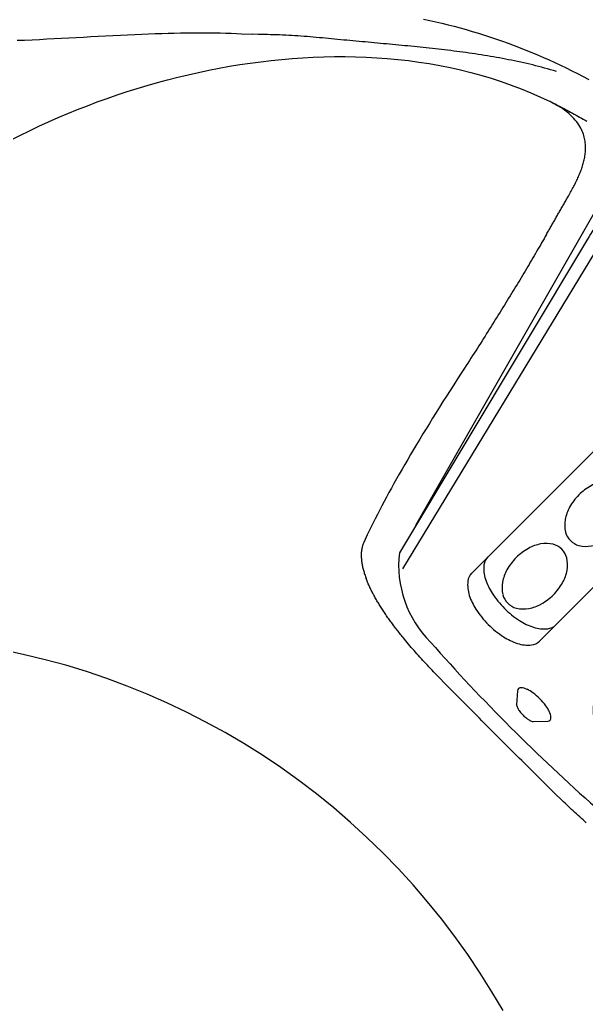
# Model space of a CAD drawing. Extents: x 403 to 503, y 484 to 637.
# Drawn here: x 474.07 to 483.66, y 566.23 to 582.93 of the extents above; entities that cross this region are included whole.
import ezdxf

# ---------------------------------------------------------------- set-up
doc = ezdxf.new("R2010")
doc.units = 0
doc.header["$MEASUREMENT"] = 0
doc.layers.add('1', color=4, linetype='Continuous')
doc.layers.add('SPA', color=2, linetype='Continuous')

# ---------------------------------------------------------------- blocks, each defined once
blk = doc.blocks.new('4589')
at = {"layer": '1', "color": 2}
for p, q in [((-4.183, 2.772), (-7.366, -2.529)), ((2.729, -1.883), (-1.898, 2.744)), ((-6.144, -2.874), (-2.215, 1.056)), ((-1.066, -0.093), (-4.995, -4.023)), ((-4.023, -4.995), (-0.093, -1.066)), ((1.056, -2.215), (-2.874, -6.144)), ((2.743, -4.168), (-2.436, -7.35))]:
    blk.add_line(p, q, dxfattribs=at)
at = {"layer": '1', "color": 3}
for p, q in [((-7.306, -2.803), (-3.963, 2.702)), ((-2.295, 2.295), (2.295, -2.295)), ((-2.76, 1.597), (-2.891, 1.336)), ((-2.293, 1.13), (-2.554, 0.999)), ((1.135, -2.298), (1.004, -2.559)), ((1.602, -2.765), (1.341, -2.896)), ((-2.803, -7.306), (2.702, -3.963)), ((-5.367, -4.862), (-5.383, -5.101)), ((-5.102, -5.383), (-4.856, -5.375))]:
    blk.add_line(p, q, dxfattribs=at)
at = {"layer": '1', "color": 2}
for centre, radius, start, end in [((-2.579, 1.914), 1.819, 126.3739, 151.8638), ((-3.278, 2.622), 0.846, 72.6993, 116.6675), ((-3.872, 0.77), 2.791, 45, 72.3778), ((-2.056, 0.896), 0.225, 96.0146, 135), ((-2.018, 0.54), 0.584, 72.1024, 96.0146), ((-2.144, 0.151), 0.992, 56.9687, 72.1024), ((-2.466, -0.344), 1.583, 45, 56.9687), ((-2.466, -0.344), 1.583, 33.0313, 45), ((-1.97, -0.022), 0.992, 17.8976, 33.0313), ((-1.582, 0.103), 0.584, 353.9854, 17.8976), ((-1.225, 0.066), 0.225, 315, 353.9854), ((0.066, -1.225), 0.225, 96.0146, 135), ((0.103, -1.582), 0.584, 72.1024, 96.0146), ((-0.022, -1.97), 0.992, 56.9687, 72.1024), ((-0.344, -2.466), 1.583, 45, 56.9687), ((-0.344, -2.466), 1.583, 33.0313, 45), ((0.151, -2.144), 0.992, 17.8976, 33.0313), ((0.54, -2.018), 0.584, 353.9854, 17.8976), ((0.696, -3.917), 2.876, 18.0342, 45), ((0.896, -2.056), 0.225, 315, 353.9854), ((-5.541, -2.741), 1.838, 173.3875, 225), ((-5.985, -3.033), 0.225, 135, 173.9854), ((-5.628, -3.07), 0.584, 173.9854, 197.8976), ((2.499, -3.273), 0.963, 337.7792, 14.8058), ((-5.24, -2.945), 0.992, 197.8976, 213.0313), ((-4.744, -2.623), 1.583, 213.0313, 225), ((1.124, -1.535), 3.091, 301.5817, 317.1613), ((-4.744, -2.623), 1.583, 225, 236.9687), ((-5.066, -3.118), 0.992, 236.9687, 252.1024), ((16.826, 16.827), 31.552, 221.4037, 228.5976), ((-5.192, -3.507), 0.584, 252.1024, 276.0146), ((-5.154, -3.864), 0.225, 276.0146, 315), ((-3.864, -5.154), 0.225, 135, 173.9854), ((-3.507, -5.192), 0.584, 173.9854, 197.8976), ((-3.118, -5.066), 0.992, 197.8976, 213.0313), ((-2.623, -4.744), 1.583, 213.0313, 225), ((-2.623, -4.744), 1.583, 225, 236.9687), ((-2.945, -5.24), 0.992, 236.9687, 252.1024), ((-3.033, -5.985), 0.225, 276.0146, 315), ((-3.07, -5.628), 0.584, 252.1024, 276.0146), ((-2.745, -5.545), 1.832, 225, 279.7269)]:
    blk.add_arc(centre, radius, start, end, dxfattribs=at)
at = {"layer": '1', "color": 3}
for centre, radius, start, end in [((-3.477, 2.316), 0.621, 71.2753, 141.5564), ((-4.084, 0.505), 2.531, 45, 71.4131), ((-2.687, 1.56), 0.0812, 135, 153.2632), ((-2.687, 1.56), 0.0812, 93.9757, 135), ((-2.676, 1.402), 0.24, 70.4587, 93.9757), ((-2.739, 1.226), 0.427, 56.1558, 70.4587), ((-2.891, 0.999), 0.7, 45, 56.1558), ((-2.891, 0.999), 0.7, 33.8442, 45), ((-2.664, 1.151), 0.427, 19.5413, 33.8442), ((-2.724, 1.3), 0.173, 175.5852, 199.1951), ((-2.837, 1.309), 0.0603, 153.2632, 175.5852), ((-2.6, 1.343), 0.305, 199.1951, 213.6745), ((-2.44, 1.45), 0.498, 213.6745, 225), ((-2.33, 1.203), 0.0812, 315, 356.0243), ((-2.488, 1.214), 0.24, 356.0243, 19.5413), ((-2.44, 1.45), 0.498, 225, 236.3255), ((-2.546, 1.29), 0.305, 236.3255, 250.8049), ((-2.33, 1.203), 0.0812, 296.7368, 315), ((-2.59, 1.165), 0.173, 250.8049, 274.4148), ((-2.581, 1.053), 0.0603, 274.4148, 296.7368), ((-1.545, -0.091), 0.937, 119.0986, 135), ((-1.668, 0.129), 0.685, 100.4809, 119.0986), ((-1.701, 0.312), 0.499, 76.0586, 100.4809), ((-1.656, 0.494), 0.312, 45, 76.0586), ((-1.656, 0.494), 0.312, 13.9414, 45), ((-1.545, -0.091), 0.937, 135, 150.9014), ((-1.838, 0.449), 0.499, 349.5191, 13.9414), ((-1.765, 0.031), 0.685, 150.9014, 169.5191), ((-2.021, 0.483), 0.685, 330.9014, 349.5191), ((-1.948, 0.065), 0.499, 169.5191, 193.9414), ((-2.241, 0.605), 0.937, 315, 330.9014), ((-2.13, 0.02), 0.312, 193.9414, 225), ((-2.241, 0.605), 0.937, 299.0986, 315), ((-2.73, -0.933), 0.685, 100.4809, 119.0986), ((-2.763, -0.75), 0.499, 76.0586, 100.4809), ((-2.718, -0.568), 0.312, 45, 76.0586), ((-2.13, 0.02), 0.312, 225, 256.0586), ((-2.085, 0.202), 0.499, 256.0586, 280.4809), ((-2.119, 0.385), 0.685, 280.4809, 299.0986), ((-2.607, -1.153), 0.937, 135, 150.9014), ((-2.607, -1.153), 0.937, 119.0986, 135), ((-2.718, -0.568), 0.312, 13.9414, 45), ((-2.9, -0.613), 0.499, 349.5191, 13.9414), ((-2.827, -1.031), 0.685, 150.9014, 169.5191), ((-3.083, -0.579), 0.685, 330.9014, 349.5191), ((-3.01, -0.997), 0.499, 169.5191, 193.9414), ((-3.303, -0.457), 0.937, 315, 330.9014), ((-3.192, -1.042), 0.312, 193.9414, 225), ((-3.303, -0.457), 0.937, 299.0986, 315), ((-3.791, -1.995), 0.685, 100.4809, 119.0986), ((-3.825, -1.812), 0.499, 76.0586, 100.4809), ((-3.78, -1.63), 0.312, 45, 76.0586), ((-3.192, -1.042), 0.312, 225, 256.0586), ((-3.181, -0.677), 0.685, 280.4809, 299.0986), ((0.454, -1.992), 0.685, 100.4809, 119.0986), ((0.42, -1.81), 0.499, 76.0586, 100.4809), ((0.465, -1.627), 0.312, 45, 76.0586), ((-3.669, -2.215), 0.937, 119.0986, 135), ((-3.78, -1.63), 0.312, 13.9414, 45), ((-3.147, -0.86), 0.499, 256.0586, 280.4809), ((0.576, -2.213), 0.937, 119.0986, 135), ((0.465, -1.627), 0.312, 13.9414, 45), ((-3.669, -2.215), 0.937, 135, 150.9014), ((-3.962, -1.675), 0.499, 349.5191, 13.9414), ((0.576, -2.213), 0.937, 135, 150.9014), ((0.283, -1.673), 0.499, 349.5191, 13.9414), ((-3.889, -2.093), 0.685, 150.9014, 169.5191), ((-4.145, -1.641), 0.685, 330.9014, 349.5191), ((0.356, -2.09), 0.685, 150.9014, 169.5191), ((0.1, -1.639), 0.685, 330.9014, 349.5191), ((-4.072, -2.059), 0.499, 169.5191, 193.9414), ((-4.365, -1.519), 0.937, 315, 330.9014), ((0.173, -2.056), 0.499, 169.5191, 193.9414), ((-0.12, -1.516), 0.937, 315, 330.9014), ((-4.254, -2.104), 0.312, 193.9414, 225), ((-4.254, -2.104), 0.312, 225, 256.0586), ((-4.243, -1.739), 0.685, 280.4809, 299.0986), ((-4.365, -1.519), 0.937, 299.0986, 315), ((-0.009, -2.101), 0.312, 193.9414, 225), ((-0.009, -2.101), 0.312, 225, 256.0586), ((0.002, -1.736), 0.685, 280.4809, 299.0986), ((-0.12, -1.516), 0.937, 299.0986, 315), ((1.207, -2.334), 0.0812, 135, 153.2632), ((1.207, -2.334), 0.0812, 93.9757, 135), ((1.219, -2.493), 0.24, 70.4587, 93.9757), ((1.156, -2.669), 0.427, 56.1558, 70.4587), ((1.004, -2.896), 0.7, 45, 56.1558), ((0.507, -4.083), 2.529, 18.575, 45), ((-4.728, -3.274), 0.937, 119.0986, 135), ((-4.85, -3.054), 0.685, 100.4809, 119.0986), ((-4.884, -2.871), 0.499, 76.0586, 100.4809), ((-4.839, -2.689), 0.312, 45, 76.0586), ((-4.839, -2.689), 0.312, 13.9414, 45), ((-4.209, -1.922), 0.499, 256.0586, 280.4809), ((-0.486, -3.275), 0.937, 119.0986, 135), ((-0.608, -3.054), 0.685, 100.4809, 119.0986), ((-0.642, -2.871), 0.499, 76.0586, 100.4809), ((-0.597, -2.689), 0.312, 45, 76.0586), ((-0.597, -2.689), 0.312, 13.9414, 45), ((0.036, -1.919), 0.499, 256.0586, 280.4809), ((1.004, -2.896), 0.7, 33.8442, 45), ((-5.712, -2.759), 0.225, 135, 173.9854), ((-4.728, -3.274), 0.937, 135, 150.9014), ((-5.021, -2.734), 0.499, 349.5191, 13.9414), ((-0.486, -3.275), 0.937, 135, 150.9014), ((-0.779, -2.735), 0.499, 349.5191, 13.9414), ((1.058, -2.586), 0.0603, 153.2632, 175.5852), ((1.17, -2.595), 0.173, 175.5852, 199.1951), ((1.295, -2.551), 0.305, 199.1951, 213.6745), ((1.231, -2.743), 0.427, 19.5413, 33.8442), ((1.407, -2.681), 0.24, 356.0243, 19.5413), ((-5.355, -2.797), 0.584, 173.9854, 197.8976), ((-4.948, -3.151), 0.685, 150.9014, 169.5191), ((-5.204, -2.7), 0.685, 330.9014, 349.5191), ((-0.706, -3.152), 0.685, 150.9014, 169.5191), ((-0.962, -2.701), 0.685, 330.9014, 349.5191), ((1.455, -2.444), 0.498, 213.6745, 225), ((1.455, -2.444), 0.498, 225, 236.3255), ((1.565, -2.692), 0.0812, 296.7368, 315), ((1.565, -2.692), 0.0812, 315, 356.0243), ((-4.966, -2.672), 0.992, 197.8976, 213.0313), ((1.348, -2.605), 0.305, 236.3255, 250.8049), ((1.305, -2.729), 0.173, 250.8049, 274.4148), ((1.314, -2.842), 0.0603, 274.4148, 296.7368), ((-5.131, -3.117), 0.499, 169.5191, 193.9414), ((-5.424, -2.577), 0.937, 315, 330.9014), ((-0.889, -3.118), 0.499, 169.5191, 193.9414), ((-1.182, -2.578), 0.937, 315, 330.9014), ((-4.471, -2.35), 1.583, 213.0313, 225), ((-5.313, -3.163), 0.312, 193.9414, 225), ((-5.424, -2.577), 0.937, 299.0986, 315), ((-1.071, -3.163), 0.312, 193.9414, 225), ((-1.182, -2.578), 0.937, 299.0986, 315), ((2.249, -3.457), 0.679, 311.8589, 15.3833), ((-4.471, -2.35), 1.583, 225, 236.9687), ((-5.313, -3.163), 0.312, 225, 256.0586), ((-5.268, -2.981), 0.499, 256.0586, 280.4809), ((-5.301, -2.798), 0.685, 280.4809, 299.0986), ((-1.67, -4.116), 0.685, 100.4809, 119.0986), ((-1.704, -3.933), 0.499, 76.0586, 100.4809), ((-1.659, -3.751), 0.312, 45, 76.0586), ((-1.071, -3.163), 0.312, 225, 256.0586), ((-1.026, -2.981), 0.499, 256.0586, 280.4809), ((-1.06, -2.798), 0.685, 280.4809, 299.0986), ((-1.548, -4.336), 0.937, 135, 150.9014), ((-1.548, -4.336), 0.937, 119.0986, 135), ((-1.659, -3.751), 0.312, 13.9414, 45), ((-4.793, -2.845), 0.992, 236.9687, 252.1024), ((-4.918, -3.233), 0.584, 252.1024, 276.0146), ((-4.881, -3.59), 0.225, 276.0146, 315), ((-1.841, -3.796), 0.499, 349.5191, 13.9414), ((-1.768, -4.214), 0.685, 150.9014, 169.5191), ((-2.024, -3.763), 0.685, 330.9014, 349.5191), ((-1.951, -4.18), 0.499, 169.5191, 193.9414), ((-2.244, -3.64), 0.937, 315, 330.9014), ((-2.133, -4.225), 0.312, 193.9414, 225), ((-2.244, -3.64), 0.937, 299.0986, 315), ((-2.729, -5.175), 0.685, 100.4809, 119.0986), ((-2.763, -4.992), 0.499, 76.0586, 100.4809), ((-2.717, -4.81), 0.312, 45, 76.0586), ((-2.133, -4.225), 0.312, 225, 256.0586), ((-2.121, -3.86), 0.685, 280.4809, 299.0986), ((-2.606, -5.395), 0.937, 119.0986, 135), ((-2.717, -4.81), 0.312, 13.9414, 45), ((-2.088, -4.043), 0.499, 256.0586, 280.4809), ((-5.312, -4.866), 0.0545, 135, 176.0277), ((-5.312, -4.866), 0.0545, 85.4446, 135), ((-5.331, -5.099), 0.288, 64.4471, 85.4446), ((-5.464, -5.376), 0.596, 53.3205, 64.4471), ((-3.59, -4.881), 0.225, 135, 173.9854), ((-2.606, -5.395), 0.937, 135, 150.9014), ((-2.9, -4.855), 0.499, 349.5191, 13.9414), ((-5.743, -5.752), 1.064, 45, 53.3205), ((-5.743, -5.752), 1.064, 36.6795, 45), ((-3.233, -4.918), 0.584, 173.9854, 197.8976), ((-2.826, -5.273), 0.685, 150.9014, 169.5191), ((-3.083, -4.821), 0.685, 330.9014, 349.5191), ((-5.36, -5.103), 0.0233, 176.0277, 188.7206), ((-5.217, -5.081), 0.168, 188.7206, 208.0886), ((-5.042, -4.987), 0.367, 208.0886, 217.8221), ((-5.368, -5.472), 0.596, 25.5529, 36.6795), ((-2.845, -4.793), 0.992, 197.8976, 213.0313), ((-3.009, -5.239), 0.499, 169.5191, 193.9414), ((-3.303, -4.699), 0.937, 315, 330.9014), ((-4.799, -4.799), 0.674, 217.8221, 225), ((-4.799, -4.799), 0.674, 225, 232.1779), ((-4.987, -5.041), 0.367, 232.1779, 241.9114), ((-5.091, -5.339), 0.288, 4.5554, 25.5529), ((-4.857, -5.321), 0.0545, 315, 4.5554), ((-2.35, -4.471), 1.583, 213.0313, 225), ((-5.081, -5.217), 0.168, 241.9114, 261.2794), ((-5.103, -5.36), 0.0233, 261.2794, 271.8609), ((-4.857, -5.321), 0.0545, 271.8609, 315), ((-3.192, -5.284), 0.312, 193.9414, 225), ((-3.192, -5.284), 0.312, 225, 256.0586), ((-3.303, -4.699), 0.937, 299.0986, 315), ((-2.35, -4.471), 1.583, 225, 236.9687), ((-3.146, -5.102), 0.499, 256.0586, 280.4809), ((-3.18, -4.919), 0.685, 280.4809, 299.0986), ((-2.672, -4.966), 0.992, 236.9687, 252.1024), ((-2.797, -5.355), 0.584, 252.1024, 276.0146), ((-2.759, -5.712), 0.225, 276.0146, 315)]:
    blk.add_arc(centre, radius, start, end, dxfattribs=at)
blk = doc.blocks.new('2010GRANDEE')
at = {"layer": 'SPA', "color": 3, "linetype": 'Continuous'}
blk.add_line((80.973, 79.363), (77.746, 73.722), dxfattribs=at)
for points in [[(77.884, 82.287), (77.987, 82.265), (78.09, 82.241), (78.193, 82.217), (78.296, 82.191), (78.399, 82.165), (78.502, 82.137), (78.605, 82.108), (78.707, 82.078), (78.81, 82.047), (78.911, 82.015), (79.013, 81.982), (79.114, 81.948), (79.215, 81.913), (79.315, 81.877), (79.415, 81.839), (79.515, 81.801), (79.614, 81.762), (79.713, 81.722), (79.811, 81.681), (79.909, 81.639), (80.007, 81.595), (80.104, 81.551), (80.2, 81.506), (80.296, 81.46), (80.392, 81.413), (80.487, 81.365), (80.581, 81.316), (80.675, 81.266)], [(70.898, 80.237), (71.056, 80.318), (71.216, 80.397), (71.376, 80.474), (71.538, 80.548), (71.701, 80.62), (71.865, 80.689), (72.03, 80.757), (72.196, 80.822), (72.362, 80.885), (72.53, 80.945), (72.698, 81.004), (72.868, 81.06), (73.038, 81.113), (73.209, 81.165), (73.38, 81.214), (73.552, 81.26), (73.725, 81.304), (73.899, 81.346), (74.073, 81.385), (74.248, 81.422), (74.423, 81.456), (74.598, 81.488), (74.775, 81.516), (74.951, 81.543), (75.128, 81.566), (75.306, 81.587), (75.484, 81.605), (75.662, 81.621), (75.84, 81.633), (76.018, 81.642), (76.197, 81.649), (76.376, 81.652), (76.554, 81.652), (76.733, 81.649), (76.912, 81.643), (77.09, 81.633), (77.269, 81.62), (77.447, 81.604), (77.625, 81.584), (77.802, 81.56), (77.979, 81.533), (78.155, 81.502), (78.331, 81.467), (78.506, 81.428), (78.68, 81.385), (78.853, 81.338), (79.025, 81.287), (79.195, 81.231), (79.365, 81.172), (79.532, 81.108), (79.698, 81.04), (80.024, 80.891)], [(80.024, 80.891), (80.056, 80.875), (80.087, 80.859), (80.118, 80.844), (80.15, 80.828), (80.181, 80.812), (80.212, 80.796), (80.244, 80.779), (80.275, 80.763), (80.306, 80.747), (80.337, 80.73), (80.368, 80.713), (80.399, 80.697), (80.43, 80.68), (80.461, 80.663), (80.492, 80.646), (80.522, 80.628), (80.553, 80.611), (80.584, 80.594), (80.614, 80.576), (80.645, 80.559)], [(80.332, 79.294), (80.344, 79.315), (80.356, 79.336), (80.368, 79.357), (80.379, 79.377), (80.391, 79.398), (80.402, 79.419), (80.413, 79.439), (80.423, 79.459), (80.434, 79.48), (80.444, 79.5), (80.455, 79.52), (80.465, 79.54), (80.474, 79.56), (80.484, 79.581), (80.493, 79.601), (80.502, 79.621), (80.511, 79.641), (80.52, 79.662), (80.528, 79.682), (80.536, 79.702), (80.544, 79.723), (80.551, 79.743), (80.558, 79.763), (80.565, 79.784), (80.572, 79.804), (80.578, 79.825), (80.584, 79.846), (80.59, 79.867), (80.595, 79.888), (80.6, 79.909), (80.604, 79.93), (80.608, 79.951), (80.612, 79.973), (80.615, 79.994), (80.618, 80.016), (80.62, 80.038), (80.621, 80.06), (80.622, 80.082), (80.623, 80.105), (80.623, 80.127), (80.622, 80.15), (80.62, 80.173), (80.618, 80.196), (80.615, 80.22), (80.611, 80.244), (80.606, 80.268), (80.6, 80.292), (80.594, 80.317), (80.586, 80.341), (80.577, 80.367), (80.566, 80.392), (80.554, 80.418), (80.541, 80.444), (80.526, 80.471), (80.51, 80.498), (80.491, 80.525), (80.471, 80.552), (80.448, 80.58), (80.424, 80.608), (80.397, 80.635), (80.368, 80.663), (80.337, 80.691), (80.303, 80.718), (80.268, 80.745), (80.231, 80.772), (80.192, 80.797), (80.151, 80.822), (80.11, 80.846), (80.024, 80.891)], [(79.961, 78.644), (79.97, 78.66), (79.979, 78.677), (79.989, 78.693), (79.998, 78.709), (80.007, 78.725), (80.017, 78.742), (80.026, 78.758), (80.035, 78.774), (80.044, 78.79), (80.054, 78.807), (80.063, 78.823), (80.072, 78.839), (80.082, 78.855), (80.091, 78.872), (80.1, 78.888), (80.109, 78.904), (80.119, 78.92), (80.128, 78.937), (80.137, 78.953), (80.147, 78.969), (80.156, 78.985), (80.165, 79.002), (80.174, 79.018), (80.184, 79.034), (80.193, 79.05), (80.202, 79.067), (80.212, 79.083), (80.221, 79.099), (80.23, 79.115), (80.239, 79.131), (80.249, 79.148), (80.258, 79.164), (80.267, 79.18), (80.276, 79.196), (80.286, 79.213), (80.295, 79.229), (80.304, 79.245), (80.313, 79.261), (80.332, 79.294)], [(79.961, 78.644), (79.941, 78.609), (79.92, 78.573), (79.9, 78.538), (79.879, 78.502), (79.858, 78.466), (79.838, 78.43), (79.817, 78.394), (79.795, 78.358), (79.774, 78.321), (79.753, 78.285), (79.731, 78.248), (79.71, 78.211), (79.688, 78.174), (79.666, 78.137), (79.644, 78.1), (79.622, 78.063), (79.599, 78.025), (79.577, 77.988), (79.554, 77.95), (79.532, 77.912), (79.509, 77.874), (79.486, 77.836), (79.463, 77.798), (79.439, 77.76), (79.416, 77.721), (79.393, 77.683), (79.369, 77.644), (79.345, 77.605), (79.321, 77.566), (79.298, 77.527), (79.273, 77.488), (79.249, 77.449), (79.225, 77.409), (79.2, 77.37), (79.176, 77.33), (79.151, 77.29), (79.126, 77.25), (79.101, 77.21), (79.076, 77.17), (79.051, 77.13), (79.025, 77.089), (79, 77.049), (78.974, 77.008), (78.949, 76.968), (78.923, 76.927), (78.897, 76.886), (78.871, 76.844), (78.844, 76.803), (78.818, 76.762), (78.792, 76.72), (78.765, 76.679), (78.738, 76.637), (78.711, 76.595), (78.684, 76.553), (78.657, 76.511), (78.63, 76.469), (78.603, 76.427), (78.575, 76.385), (78.52, 76.299)], [(78.52, 76.299), (78.456, 76.201), (78.393, 76.104), (78.332, 76.008), (78.271, 75.912), (78.211, 75.818), (78.152, 75.724), (78.093, 75.632), (78.036, 75.54), (77.98, 75.449), (77.925, 75.359), (77.871, 75.27), (77.817, 75.182), (77.765, 75.095), (77.714, 75.009), (77.663, 74.924), (77.614, 74.839), (77.566, 74.756), (77.518, 74.674), (77.472, 74.593), (77.427, 74.513), (77.382, 74.433), (77.339, 74.355), (77.297, 74.278), (77.256, 74.202), (77.215, 74.127), (77.176, 74.053), (77.138, 73.979), (77.101, 73.907), (77.065, 73.837), (77.03, 73.767), (76.996, 73.698), (76.963, 73.63), (76.931, 73.563), (76.871, 73.433)], [(76.871, 73.433), (76.865, 73.422), (76.861, 73.41), (76.856, 73.398), (76.852, 73.386), (76.848, 73.373), (76.845, 73.361), (76.842, 73.348), (76.839, 73.335), (76.836, 73.322), (76.834, 73.308), (76.832, 73.295), (76.831, 73.281), (76.829, 73.267), (76.828, 73.253), (76.828, 73.239), (76.828, 73.224), (76.828, 73.21), (76.828, 73.195), (76.829, 73.18), (76.83, 73.165), (76.831, 73.149), (76.832, 73.134), (76.834, 73.118), (76.836, 73.102), (76.839, 73.086), (76.842, 73.07), (76.845, 73.054), (76.848, 73.037), (76.852, 73.02), (76.856, 73.003), (76.86, 72.986), (76.865, 72.969), (76.87, 72.952), (76.875, 72.934), (76.88, 72.916), (76.886, 72.898), (76.892, 72.88), (76.898, 72.862), (76.912, 72.825)], [(77.536, 71.826), (77.522, 71.844), (77.507, 71.862), (77.493, 71.88), (77.479, 71.898), (77.465, 71.916), (77.451, 71.934), (77.437, 71.952), (77.423, 71.969), (77.409, 71.987), (77.396, 72.005), (77.382, 72.023), (77.369, 72.04), (77.356, 72.058), (77.343, 72.075), (77.33, 72.093), (77.318, 72.11), (77.305, 72.128), (77.293, 72.145), (77.28, 72.163), (77.268, 72.18), (77.256, 72.197), (77.244, 72.215), (77.233, 72.232), (77.221, 72.249), (77.21, 72.266), (77.198, 72.283), (77.187, 72.3), (77.176, 72.317), (77.165, 72.334), (77.155, 72.351), (77.144, 72.368), (77.134, 72.384), (77.124, 72.401), (77.114, 72.418), (77.104, 72.434), (77.094, 72.451), (77.085, 72.467), (77.075, 72.483), (77.066, 72.5), (77.057, 72.516), (77.048, 72.532), (77.039, 72.548), (77.031, 72.564), (77.022, 72.58), (77.014, 72.596), (77.006, 72.612), (76.998, 72.628), (76.991, 72.643), (76.983, 72.659), (76.976, 72.674), (76.968, 72.69), (76.961, 72.705), (76.955, 72.721), (76.948, 72.736), (76.941, 72.751), (76.935, 72.766), (76.929, 72.781), (76.923, 72.796), (76.912, 72.825)], [(78.16, 71.138), (78.133, 71.165), (78.106, 71.193), (78.079, 71.22), (78.053, 71.248), (78.026, 71.275), (78, 71.303), (77.974, 71.331), (77.948, 71.358), (77.922, 71.386), (77.897, 71.413), (77.871, 71.441), (77.846, 71.469), (77.821, 71.496), (77.796, 71.524), (77.771, 71.552), (77.746, 71.579), (77.722, 71.607), (77.698, 71.634), (77.674, 71.662), (77.651, 71.689), (77.627, 71.717), (77.604, 71.744), (77.581, 71.772), (77.536, 71.826)], [(79.145, 70.145), (79.106, 70.184), (79.066, 70.224), (79.026, 70.263), (78.987, 70.303), (78.947, 70.343), (78.908, 70.382), (78.868, 70.422), (78.829, 70.462), (78.789, 70.501), (78.75, 70.541), (78.71, 70.581), (78.671, 70.621), (78.631, 70.66), (78.592, 70.7), (78.552, 70.74), (78.513, 70.78), (78.474, 70.819), (78.434, 70.859), (78.395, 70.899), (78.356, 70.939), (78.316, 70.979), (78.277, 71.018), (78.238, 71.058), (78.16, 71.138)], [(80.138, 69.159), (80.099, 69.198), (80.059, 69.237), (80.019, 69.277), (79.979, 69.316), (79.939, 69.355), (79.9, 69.394), (79.86, 69.434), (79.82, 69.473), (79.78, 69.512), (79.74, 69.552), (79.701, 69.591), (79.661, 69.631), (79.621, 69.67), (79.582, 69.71), (79.542, 69.749), (79.502, 69.789), (79.462, 69.828), (79.423, 69.868), (79.383, 69.907), (79.343, 69.947), (79.304, 69.986), (79.264, 70.026), (79.224, 70.065), (79.145, 70.145)], [(80.635, 68.697), (80.607, 68.722), (80.58, 68.746), (80.552, 68.77), (80.525, 68.795), (80.497, 68.82), (80.469, 68.845), (80.442, 68.871), (80.414, 68.896), (80.386, 68.922), (80.359, 68.947), (80.331, 68.973), (80.303, 69), (80.276, 69.026), (80.248, 69.052), (80.221, 69.079), (80.193, 69.105), (80.138, 69.159)]]:
    blk.add_lwpolyline(points, dxfattribs=at)
at = {"layer": 'SPA', "color": 2, "linetype": 'Continuous'}
for points in [[(71.011, 81.928), (71.135, 81.933), (71.26, 81.938), (71.384, 81.944), (71.509, 81.95), (71.633, 81.956), (71.758, 81.963), (71.882, 81.97), (72.007, 81.976), (72.131, 81.983), (72.256, 81.99), (72.38, 81.997), (72.505, 82.004), (72.629, 82.01), (72.754, 82.016), (72.877, 82.022), (72.998, 82.028), (73.116, 82.033), (73.231, 82.037), (73.343, 82.041), (73.453, 82.044), (73.561, 82.048), (73.666, 82.05), (73.77, 82.052), (73.871, 82.054), (73.971, 82.055), (74.069, 82.055), (74.165, 82.055), (74.26, 82.055), (74.353, 82.053), (74.445, 82.052), (74.537, 82.05), (74.627, 82.047), (74.717, 82.044), (74.805, 82.04), (74.981, 82.031)], [(80.129, 81.4), (80.079, 81.415), (80.029, 81.43), (79.979, 81.444), (79.929, 81.458), (79.879, 81.472), (79.829, 81.485), (79.778, 81.498), (79.728, 81.511), (79.677, 81.523), (79.627, 81.535), (79.576, 81.546), (79.525, 81.558), (79.474, 81.569), (79.423, 81.58), (79.372, 81.59), (79.321, 81.6), (79.27, 81.61), (79.219, 81.62), (79.168, 81.629), (79.117, 81.639), (79.066, 81.648), (79.014, 81.656), (78.963, 81.665), (78.911, 81.673), (78.859, 81.681), (78.808, 81.689), (78.756, 81.697), (78.704, 81.705), (78.652, 81.712), (78.6, 81.72), (78.548, 81.727), (78.496, 81.734), (78.445, 81.74), (78.393, 81.747), (78.341, 81.753), (78.289, 81.76), (78.237, 81.766), (78.185, 81.772), (78.134, 81.778), (78.082, 81.784), (78.031, 81.789), (77.979, 81.795), (77.927, 81.801), (77.876, 81.806), (77.824, 81.811), (77.772, 81.817), (77.721, 81.822), (77.669, 81.827), (77.618, 81.832), (77.566, 81.837), (77.514, 81.842), (77.463, 81.847), (77.411, 81.852), (77.359, 81.857), (77.308, 81.862), (77.256, 81.866), (77.204, 81.871), (77.153, 81.876), (77.101, 81.881), (77.049, 81.885), (76.998, 81.89), (76.946, 81.895), (76.894, 81.9), (76.843, 81.904), (76.791, 81.909), (76.739, 81.914), (76.688, 81.919), (76.636, 81.923), (76.584, 81.928), (76.533, 81.933), (76.481, 81.938), (76.429, 81.943), (76.378, 81.948), (76.326, 81.953), (76.275, 81.958), (76.223, 81.963), (76.171, 81.968), (76.12, 81.972), (76.068, 81.977), (76.016, 81.982), (75.965, 81.986), (75.913, 81.99), (75.861, 81.994), (75.809, 81.998), (75.758, 82.001), (75.706, 82.005), (75.654, 82.008), (75.603, 82.011), (75.551, 82.014), (75.499, 82.016), (75.447, 82.018), (75.395, 82.02), (75.344, 82.021), (75.292, 82.023), (75.24, 82.024), (75.188, 82.025), (75.137, 82.026), (75.085, 82.028), (74.981, 82.031)], [(79.226, 65.518), (79.038, 65.839), (78.84, 66.154), (78.632, 66.465), (78.414, 66.77), (78.187, 67.068), (77.951, 67.36), (77.707, 67.644), (77.455, 67.92), (77.194, 68.189), (76.925, 68.449), (76.649, 68.702), (76.365, 68.947), (76.073, 69.183), (75.775, 69.41), (75.47, 69.628), (75.16, 69.836), (74.845, 70.034), (74.526, 70.221), (74.202, 70.399), (73.874, 70.566), (73.542, 70.724), (73.207, 70.871), (72.868, 71.008), (72.526, 71.135), (72.181, 71.251), (71.833, 71.358), (71.484, 71.453), (71.135, 71.538), (70.785, 71.613)]]:
    blk.add_lwpolyline(points, dxfattribs=at)
at = {"layer": 'SPA'}
blk.add_blockref('4589', (84.84, 75.791), dxfattribs=at)

msp = doc.modelspace()

# ---------------------------------------------------------------- block references
at = {"layer": '1'}
msp.add_blockref('2010GRANDEE', (403.021, 500.653), dxfattribs=at)

doc.saveas('drawing.dxf')
